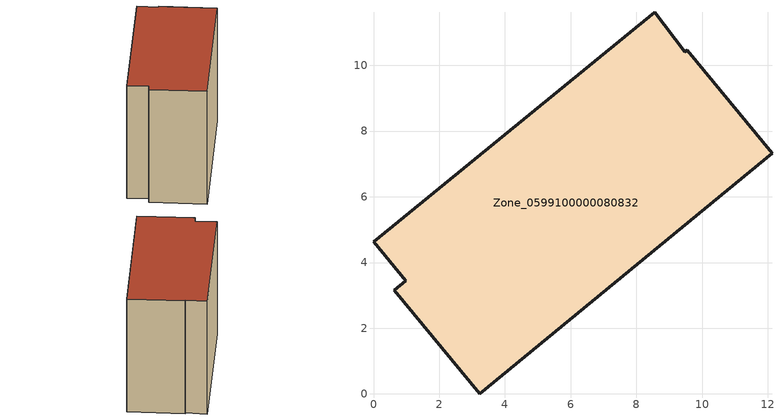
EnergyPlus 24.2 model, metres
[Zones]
Zone_0599100000080832
 floor ground (C_G): 0.63,3.15 0.98,3.44 0,4.64 8.55,11.62 9.47,10.41 9.55,10.46 12.13,7.33 3.23,0 z0
 wall outside (C_F): 0.98,3.44 0.63,3.15 3.23,0 12.13,7.33 9.55,10.46 9.47,10.41 8.55,11.62 0,4.64 0.98,3.44 z0:9.02
 roof outside (C_R): 9.47,10.41 8.55,11.62 0,4.64 0.98,3.44 0.63,3.15 3.23,0 12.13,7.33 9.55,10.46 z9.02
[BUILDING]
Pand.0599100000080832: North Axis=0; Terrain=City; Loads Convergence Tolerance Value=0.04; Temperature Convergence Tolerance Value=0.4; Solar Distribution=FullExterior; Maximum Number of Warmup Days=25; Minimum Number of Warmup Days=1
[Site:Location]
Rotterdam.The.Hague.AP_ZH_NLD Design_Conditions: Latitude=51.96; Longitude=4.45; Time Zone=1; Elevation=-4.5
[SITE:GROUNDTEMPERATURE:BUILDINGSURFACE]
18, 18, 18, 18, 18, 18, 18, 18, 18, 18, 18, 18
[MATERIAL] Thermal Absorptance=0.9; Solar Absorptance=0.7; Visible Absorptance=0.7
Name | Roughness | Thickness | Conductivity | Density | Specific Heat
G.TI.1946 | MediumSmooth | 0.15 | 1 | 540 | 1210
F.TI.1946 | Rough | 0.3 | 0.857143 | 1920 | 840
R.TI.1946 | MediumRough | 0.2 | 0.1 | 1500 | 1000
[CONSTRUCTION]
C_G: G.TI.1946
C_F: F.TI.1946
C_R: R.TI.1946
[ZONE]
Zone_0599100000080832: Type=1; Multiplier=1; Ceiling Height=Autocalculate; Volume=Autocalculate; Floor Area=autocalculate; Part of Total Floor Area=Yes
[ZONEINFILTRATION:DESIGNFLOWRATE]
Infil_Zone_0599100000080832: Zone or ZoneList or Space or SpaceList=Zone_0599100000080832; Schedule=AlwaysOn; Design Flow Rate Calculation Method=Flow/Area; Flow Rate per Floor Area=0.003; Constant Term Coefficient=1; Temperature Term Coefficient=0; Velocity Term Coefficient=0; Velocity Squared Term Coefficient=0
[HVACTEMPLATE:ZONE:IDEALLOADSAIRSYSTEM]
Zone_0599100000080832: Maximum Heating Supply Air Temperature=50; Minimum Cooling Supply Air Temperature=13; Maximum Heating Supply Air Humidity Ratio=0.0156; Minimum Cooling Supply Air Humidity Ratio=0.0077; Heating Limit=NoLimit; Cooling Limit=NoLimit; Dehumidification Control Type=ConstantSensibleHeatRatio; Cooling Sensible Heat Ratio=0.7; Dehumidification Setpoint=60; Humidification Control Type=None; Humidification Setpoint=30; Outdoor Air Method=None; Outdoor Air Flow Rate per Person=0.00944; Outdoor Air Flow Rate per Zone Floor Area=0; Outdoor Air Flow Rate per Zone=0; Demand Controlled Ventilation Type=None; Outdoor Air Economizer Type=NoEconomizer; Heat Recovery Type=None; Sensible Heat Recovery Effectiveness=0.7; Latent Heat Recovery Effectiveness=0.65
[ZONECONTROL:THERMOSTAT]
ThermostatControl_Zone_0599100000080832: Zone or ZoneList=Zone_0599100000080832; Control Type Schedule=DualSetpointControlType; Control 1=Thermostat_Zone_0599100000080832; Temperature Difference Between Cutout And Setpoint=0
[THERMOSTATSETPOINT:DUALSETPOINT]
Thermostat_Zone_0599100000080832: Heating Setpoint Temperature Schedule=HeatingSetpoint_Zone_0599100000080832; Cooling Setpoint Temperature Schedule=CoolingSetpoint_Zone_0599100000080832
[SCHEDULE:COMPACT]
HeatingSetpoint_Zone_0599100000080832: Through: 12/31, For: AllDays, Until: 24:00, 21
CoolingSetpoint_Zone_0599100000080832: Through: 12/31, For: AllDays, Until: 24:00, 24
DualSetpointControlType: Through: 12/31, For: AllDays, Until: 24:00, 4
AlwaysOn: Through: 12/31, For: AllDays, Until: 24:00, 1
